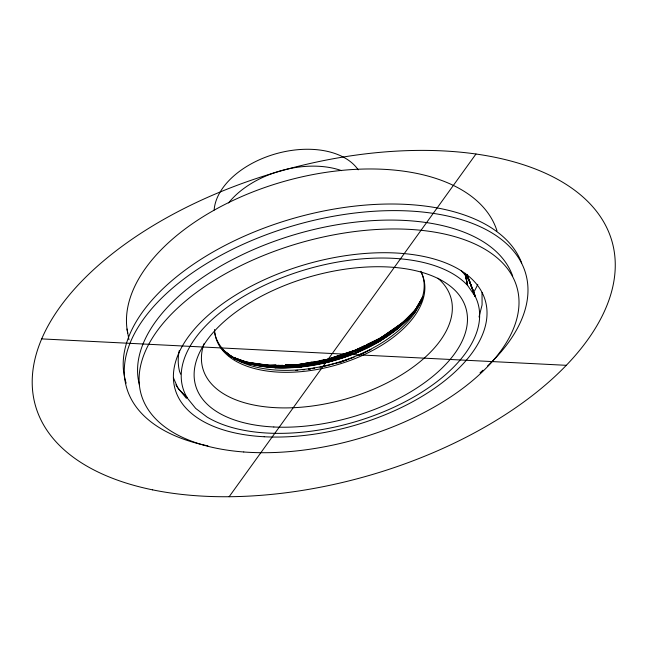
<?xml version="1.0" encoding="UTF-8"?>
<svg xmlns="http://www.w3.org/2000/svg" width="646" height="646" viewBox="0 0 646 646"><rect width="100%" height="100%" fill="white"/><g stroke="black" fill="none" stroke-linecap="round" stroke-linejoin="round"><path stroke-width="0.97" d="M402.789 323.137L380.785 338.916L380.72 337.801L403.177 322.217L403.92 322.209C359.935 356.624 301.311 373.162 246.021 362.979C300.697 373.485 359.071 357.367 402.894 323.614L402.934 322.419L416.282 308.893M416.46 309.458L398.332 327.966L377.926 342.291L398.372 328.152L398.792 327.587L377.926 342.291C346.789 359.483 311.364 368.68 275.745 367.752C259.248 365.814 241.523 363.755 227.61 353.984M414.118 312.155L422.993 296.667L414.118 312.155L420.917 302.013M479.025 317L482.086 304.912L482.029 292.565M377.878 341.944C395.707 331.414 413.117 317.824 422.161 298.597M285.79 365.224L297.774 364.481L298.387 365.499M354.008 353.645L328.071 362.002L301.189 366.67L328.12 362.188L354.008 353.645L378.176 341.831L354.056 353.83L377.886 342.097L398.332 327.966M414.094 311.776L423.017 296.474M354.84 350.334L326.723 359.669L327.062 360.395L354.904 350.923L354.84 350.334L364.013 345.933M229.136 496.726L475.973 154.014M267.557 366.532L269.665 365.353L275.689 365.168M412.221 314.61L414.829 311.719M402.894 323.614L416.484 309.337M414.078 311.961L398.372 328.152L416.565 309.725M402.805 322.734L416.5 308.804M398.34 327.797L416.46 309.24M380.72 337.801L381.406 337.793L354.84 350.568M380.647 338.068L403.516 322.144M377.902 341.839L398.493 327.587M243.203 362.156L243.954 361.792L269.923 365.386L275.923 365.2M328.071 362.002L301.48 366.742L275.68 367.566L251.472 364.223L275.68 367.566L301.537 366.928M378.063 341.782L377.967 341.782C360.839 351.876 341.936 358.603 322.629 363.149M380.672 338.447L355.025 351.376L354.904 350.923M367.332 344.286L381.108 337.656M357.642 355.671L370.99 349.518M301.351 366.532L275.188 367.493A113.551 62.953 -15.9 0 1 235.128 358.683L229.928 355.881M231.502 356.907L252.158 364.328L231.704 356.818L226.261 352.732M357.723 355.663L361.397 354.024M363.23 353.2L365.983 351.965M354.065 357.222L340.45 362.018L346.862 360M338.019 355.776L326.69 359.426L320.779 360.452M339.853 355.163L355.017 350.293M328.023 361.865L354.056 353.386C328.854 362.535 302.142 368.648 275.188 367.493L301.416 366.605M338.399 362.745L343.034 361.251M283.223 366.573L286 365.741A124.549 69.784 -15.9 0 0 410.896 315.991M323.67 366.524L333.942 363.811M335.807 363.318L339.538 362.333M282.262 366.621L286 365.741L269.164 365.741L257.084 364.683L245.641 362.721A124.549 69.784 -15.9 0 1 239.714 361.259M326.933 359.943L298.242 365.047L270.367 365.919L244.196 362.293M308.61 369.213L310.492 368.882M312.373 368.543L314.255 368.204M319.907 367.194L321.789 366.863M304.419 363.391L297.636 364.594L285.54 364.974M305.485 363.109L308.287 362.697M310.225 362.358L312.163 362.01M297.531 364.861L326.819 359.604M308.643 369.221L310.597 368.882M312.543 368.551L314.497 368.22M301.23 366.557L306.527 366.024M295.803 370.481L297.782 370.303M302.724 369.843L304.702 369.657M269.406 365.475L276.464 365.256M279.137 365.305L270.165 365.579L243.574 361.897L234.474 358.562M286.121 365.087L298.089 364.715M269.164 365.741L282.859 365.313M285.726 364.853L291.75 364.667M294.762 364.57L297.774 364.481M285.928 364.893L292.929 364.675M294.923 364.61L297.927 364.522M41.699 338.9L566.308 365.313M251.625 364.126L275.745 367.752M243.954 361.792L245.044 362.858L236.622 359.774M269.665 365.353L270.521 366.371M233.731 358.53L244.882 362.398L234.579 358.627M231.898 356.794L252.053 364.183M233.957 358.046L244.317 361.841M234.304 358.272L244.632 362.051M249.283 364.174L245.641 362.721L247.394 363.496M223.904 350.802L232.358 357.068L222.192 349.373M225.478 352.038L232.431 357.254M187.316 397.524L178.974 389.506L175.874 384.871M461.268 270.634L465.403 275.382M186.419 398.364L177.658 387.6L173.508 377.934M465.104 274.009L467.623 285.475L475.246 296.449A153.473 79.991 -15.9 0 1 391.242 408.474A153.473 79.991 -15.9 0 1 206.954 416.969L195.69 408.409L187.437 398.243A153.473 79.991 -15.9 0 1 279.702 278.628A153.473 79.991 -15.9 0 1 467.623 285.475L465.128 273.242M465.645 275.794L469.392 281.236M180.67 374.139L179.564 371.482A152.173 80.871 -15.9 0 1 179.233 350.681M467.01 275.035L475.246 296.449L467.26 275.067M466.945 274.776L475.246 296.449L467.187 274.946M470.094 282.657L471.758 287.833M465.152 273.815L467.623 285.475M127.028 329.008L128.966 339.788M437.875 278.184A128.99 68.452 -15.9 0 1 344.584 399.325A128.99 68.452 -15.9 0 1 203.95 343.737M472.04 288.697A68.759 36.37 -18.3 0 1 472.347 289.497M421.378 301.835A119.696 66.853 -15.9 0 1 229.185 356.003M214.141 210.039A76.559 47.82 -15.9 0 1 276.399 153.635A76.559 47.82 -15.9 0 1 358.223 169.841M228.555 202.949A77.35 47.416 -15.9 0 1 341.605 170.649M477.79 284.337A175.518 98.434 -15.9 0 1 474.188 291.483M126.156 383.183A206.777 110.361 -15.9 0 1 287.777 220.044A206.777 110.361 -15.9 0 1 521.718 263.124M127.698 333.005A191.676 107.632 -15.9 0 1 286.251 180.799A191.676 107.632 -15.9 0 1 497 230.897M139.423 384.782A194.414 102.803 -15.9 0 1 296.546 234.07A194.414 102.803 -15.9 0 1 512.698 276.197M207.899 445.869A207.536 109.86 -15.9 0 1 163.301 296.514A207.536 109.86 -15.9 0 1 446.434 215.764A207.536 109.86 -15.9 0 1 487.447 366.137M483.014 370.206A207.536 109.86 -15.9 0 1 480.026 372.823M421.184 272.402A108.027 59.271 -15.9 0 1 334.41 365.539A108.027 59.271 -15.9 0 1 214.577 329.468M422.557 298.605A112.598 62.363 -15.9 0 1 421.281 301.173M420.829 302.021A112.598 62.363 -15.9 0 1 333.352 360.807A112.598 62.363 -15.9 0 1 229.039 355.34M415.136 311.978A122.183 68.282 -15.9 0 1 413.828 313.391M409.063 318.155A122.183 68.282 -15.9 0 1 244.091 362.624M420.909 271.263A107.898 59.351 -15.9 0 1 337.963 362.422A107.898 59.351 -15.9 0 1 214.747 333.07M475.246 296.449L467.131 275.164L475.246 296.449M243.768 451.982A195.367 102.157 -15.9 0 0 518.69 296.312A195.367 102.157 -15.9 0 0 224.695 274.179A195.367 102.157 -15.9 0 0 243.768 451.982M264.19 436.753A161.298 84.117 -15.9 0 0 486.398 305.461A161.298 84.117 -15.9 0 0 240.013 292.412A161.298 84.117 -15.9 0 0 264.19 436.753M273.831 426.99A140.578 73.208 -15.9 0 0 466.864 312.252A140.578 73.208 -15.9 0 0 251.682 301.642A140.578 73.208 -15.9 0 0 273.831 426.99M152.626 489.862A299.744 158.528 -15.9 0 0 613.7 282.262A299.744 158.528 -15.9 0 0 204.887 198.572A299.744 158.528 -15.9 0 0 152.626 489.862"/></g></svg>
